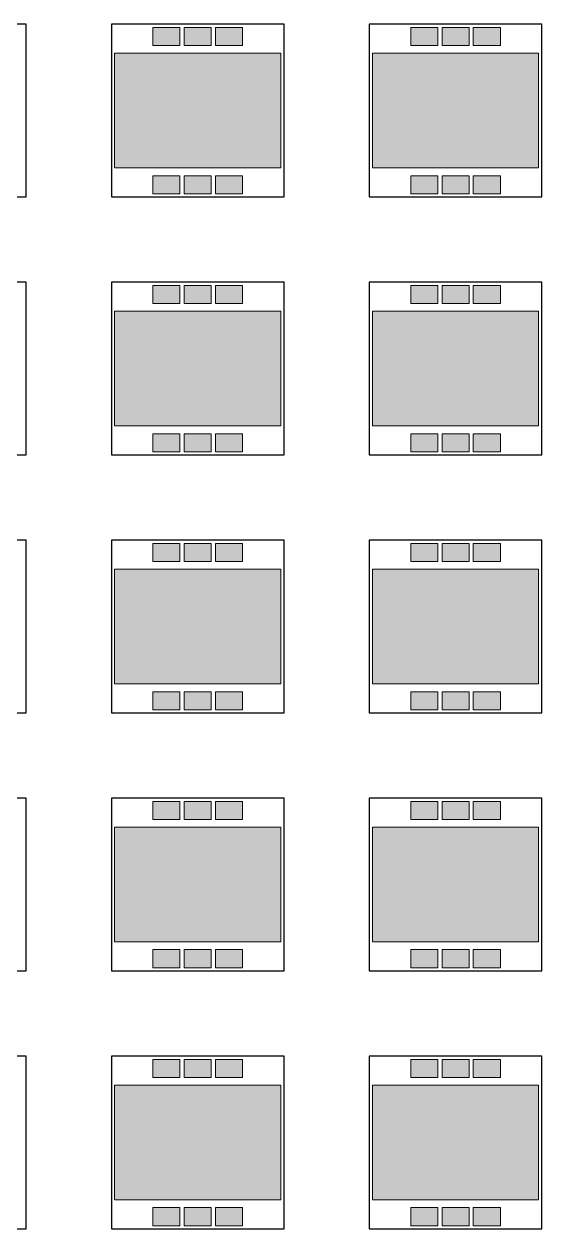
# Model space of a CAD drawing. Header units: inches. Extents: x -25 to 732, y -408 to 27.
# Drawn here: x 200 to 290.4, y -201.4 to 8.7 of the extents above; entities that cross this region are included whole.
import ezdxf

# ---------------------------------------------------------------- set-up
doc = ezdxf.new("R2010")
doc.units = ezdxf.units.IN
doc.header["$MEASUREMENT"] = 0
doc.layers.add('holder_squares', color=220, linetype='Continuous')
doc.layers.add('Layer 1', color=7, linetype='Continuous')

# ---------------------------------------------------------------- blocks, each defined once
blk = doc.blocks.new('block 29')
at = {"layer": 'Layer 1', "true_color": 0xffffff}
h = blk.add_hatch(color=7, dxfattribs=at)
h.dxf.hatch_style = 2
h.paths.add_polyline_path([(227.17, 5.01), (222.46, 5.01), (222.46, 8.16), (227.17, 8.16)])
h = blk.add_hatch(color=7, dxfattribs=at)
h.dxf.hatch_style = 2
h.paths.add_polyline_path([(232.64, 5.01), (227.92, 5.01), (227.92, 8.16), (232.64, 8.16)])
h = blk.add_hatch(color=7, dxfattribs=at)
h.dxf.hatch_style = 2
h.paths.add_polyline_path([(238.1, 5.01), (233.38, 5.01), (233.38, 8.16), (238.1, 8.16)])
at = {"layer": 'Layer 1', "lineweight": 0}
for points in [[(227.17, 5.01), (222.46, 5.01), (222.46, 8.16), (227.17, 8.16), (227.17, 5.01)], [(232.64, 5.01), (227.92, 5.01), (227.92, 8.16), (232.64, 8.16), (232.64, 5.01)], [(238.1, 5.01), (233.38, 5.01), (233.38, 8.16), (238.1, 8.16), (238.1, 5.01)]]:
    blk.add_lwpolyline(points, dxfattribs=at)
blk = doc.blocks.new('block 30')
at = {"layer": 'Layer 1', "true_color": 0xffffff}
h = blk.add_hatch(color=7, dxfattribs=at)
h.dxf.hatch_style = 2
h.paths.add_polyline_path([(227.17, -20.86), (222.46, -20.86), (222.46, -17.71), (227.17, -17.71)])
h = blk.add_hatch(color=7, dxfattribs=at)
h.dxf.hatch_style = 2
h.paths.add_polyline_path([(232.64, -20.86), (227.92, -20.86), (227.92, -17.71), (232.64, -17.71)])
h = blk.add_hatch(color=7, dxfattribs=at)
h.dxf.hatch_style = 2
h.paths.add_polyline_path([(238.1, -20.86), (233.38, -20.86), (233.38, -17.71), (238.1, -17.71)])
at = {"layer": 'Layer 1', "lineweight": 0}
for points in [[(227.17, -20.86), (222.46, -20.86), (222.46, -17.71), (227.17, -17.71), (227.17, -20.86)], [(232.64, -20.86), (227.92, -20.86), (227.92, -17.71), (232.64, -17.71), (232.64, -20.86)], [(238.1, -20.86), (233.38, -20.86), (233.38, -17.71), (238.1, -17.71), (238.1, -20.86)]]:
    blk.add_lwpolyline(points, dxfattribs=at)
blk = doc.blocks.new('block 28')
at = {"layer": 'Layer 1', "true_color": 0xffffff}
h = blk.add_hatch(color=7, dxfattribs=at)
h.dxf.hatch_style = 2
h.paths.add_polyline_path([(244.78, -16.34), (215.78, -16.34), (215.78, 3.66), (244.78, 3.66)])
at = {"layer": 'Layer 1', "lineweight": 0}
blk.add_lwpolyline([(244.78, -16.34), (215.78, -16.34), (215.78, 3.66), (244.78, 3.66), (244.78, -16.34)], dxfattribs=at)
at = {"layer": 'Layer 1'}
for name in ['block 29', 'block 30']:
    blk.add_blockref(name, (0, 0), dxfattribs=at)
blk = doc.blocks.new('block 27')
at = {"layer": 'Layer 1'}
blk.add_blockref('block 28', (0, 0), dxfattribs=at)
blk = doc.blocks.new('block 33')
at = {"layer": 'Layer 1', "true_color": 0xffffff}
h = blk.add_hatch(color=7, dxfattribs=at)
h.dxf.hatch_style = 2
h.paths.add_polyline_path([(272.17, 5.01), (267.46, 5.01), (267.46, 8.16), (272.17, 8.16)])
h = blk.add_hatch(color=7, dxfattribs=at)
h.dxf.hatch_style = 2
h.paths.add_polyline_path([(277.64, 5.01), (272.92, 5.01), (272.92, 8.16), (277.64, 8.16)])
h = blk.add_hatch(color=7, dxfattribs=at)
h.dxf.hatch_style = 2
h.paths.add_polyline_path([(283.1, 5.01), (278.38, 5.01), (278.38, 8.16), (283.1, 8.16)])
at = {"layer": 'Layer 1', "lineweight": 0}
for points in [[(272.17, 5.01), (267.46, 5.01), (267.46, 8.16), (272.17, 8.16), (272.17, 5.01)], [(277.64, 5.01), (272.92, 5.01), (272.92, 8.16), (277.64, 8.16), (277.64, 5.01)], [(283.1, 5.01), (278.38, 5.01), (278.38, 8.16), (283.1, 8.16), (283.1, 5.01)]]:
    blk.add_lwpolyline(points, dxfattribs=at)
blk = doc.blocks.new('block 34')
at = {"layer": 'Layer 1', "true_color": 0xffffff}
h = blk.add_hatch(color=7, dxfattribs=at)
h.dxf.hatch_style = 2
h.paths.add_polyline_path([(272.17, -20.86), (267.46, -20.86), (267.46, -17.71), (272.17, -17.71)])
h = blk.add_hatch(color=7, dxfattribs=at)
h.dxf.hatch_style = 2
h.paths.add_polyline_path([(277.64, -20.86), (272.92, -20.86), (272.92, -17.71), (277.64, -17.71)])
h = blk.add_hatch(color=7, dxfattribs=at)
h.dxf.hatch_style = 2
h.paths.add_polyline_path([(283.1, -20.86), (278.38, -20.86), (278.38, -17.71), (283.1, -17.71)])
at = {"layer": 'Layer 1', "lineweight": 0}
for points in [[(272.17, -20.86), (267.46, -20.86), (267.46, -17.71), (272.17, -17.71), (272.17, -20.86)], [(277.64, -20.86), (272.92, -20.86), (272.92, -17.71), (277.64, -17.71), (277.64, -20.86)], [(283.1, -20.86), (278.38, -20.86), (278.38, -17.71), (283.1, -17.71), (283.1, -20.86)]]:
    blk.add_lwpolyline(points, dxfattribs=at)
blk = doc.blocks.new('block 32')
at = {"layer": 'Layer 1', "true_color": 0xffffff}
h = blk.add_hatch(color=7, dxfattribs=at)
h.dxf.hatch_style = 2
h.paths.add_polyline_path([(289.78, -16.34), (260.78, -16.34), (260.78, 3.66), (289.78, 3.66)])
at = {"layer": 'Layer 1', "lineweight": 0}
blk.add_lwpolyline([(289.78, -16.34), (260.78, -16.34), (260.78, 3.66), (289.78, 3.66), (289.78, -16.34)], dxfattribs=at)
at = {"layer": 'Layer 1'}
for name in ['block 33', 'block 34']:
    blk.add_blockref(name, (0, 0), dxfattribs=at)
blk = doc.blocks.new('block 31')
at = {"layer": 'Layer 1'}
blk.add_blockref('block 32', (0, 0), dxfattribs=at)
blk = doc.blocks.new('block 6')
at = {"layer": 'Layer 1'}
for name in ['block 27', 'block 31']:
    blk.add_blockref(name, (0, 0), dxfattribs=at)
blk = doc.blocks.new('block 70')
at = {"layer": 'Layer 1', "true_color": 0xffffff}
h = blk.add_hatch(color=7, dxfattribs=at)
h.dxf.hatch_style = 2
h.paths.add_polyline_path([(227.17, -39.99), (222.46, -39.99), (222.46, -36.84), (227.17, -36.84)])
h = blk.add_hatch(color=7, dxfattribs=at)
h.dxf.hatch_style = 2
h.paths.add_polyline_path([(232.64, -39.99), (227.92, -39.99), (227.92, -36.84), (232.64, -36.84)])
h = blk.add_hatch(color=7, dxfattribs=at)
h.dxf.hatch_style = 2
h.paths.add_polyline_path([(238.1, -39.99), (233.38, -39.99), (233.38, -36.84), (238.1, -36.84)])
at = {"layer": 'Layer 1', "lineweight": 0}
for points in [[(227.17, -39.99), (222.46, -39.99), (222.46, -36.84), (227.17, -36.84), (227.17, -39.99)], [(232.64, -39.99), (227.92, -39.99), (227.92, -36.84), (232.64, -36.84), (232.64, -39.99)], [(238.1, -39.99), (233.38, -39.99), (233.38, -36.84), (238.1, -36.84), (238.1, -39.99)]]:
    blk.add_lwpolyline(points, dxfattribs=at)
blk = doc.blocks.new('block 71')
at = {"layer": 'Layer 1', "true_color": 0xffffff}
h = blk.add_hatch(color=7, dxfattribs=at)
h.dxf.hatch_style = 2
h.paths.add_polyline_path([(227.17, -65.86), (222.46, -65.86), (222.46, -62.71), (227.17, -62.71)])
h = blk.add_hatch(color=7, dxfattribs=at)
h.dxf.hatch_style = 2
h.paths.add_polyline_path([(232.64, -65.86), (227.92, -65.86), (227.92, -62.71), (232.64, -62.71)])
h = blk.add_hatch(color=7, dxfattribs=at)
h.dxf.hatch_style = 2
h.paths.add_polyline_path([(238.1, -65.86), (233.38, -65.86), (233.38, -62.71), (238.1, -62.71)])
at = {"layer": 'Layer 1', "lineweight": 0}
for points in [[(227.17, -65.86), (222.46, -65.86), (222.46, -62.71), (227.17, -62.71), (227.17, -65.86)], [(232.64, -65.86), (227.92, -65.86), (227.92, -62.71), (232.64, -62.71), (232.64, -65.86)], [(238.1, -65.86), (233.38, -65.86), (233.38, -62.71), (238.1, -62.71), (238.1, -65.86)]]:
    blk.add_lwpolyline(points, dxfattribs=at)
blk = doc.blocks.new('block 69')
at = {"layer": 'Layer 1', "true_color": 0xffffff}
h = blk.add_hatch(color=7, dxfattribs=at)
h.dxf.hatch_style = 2
h.paths.add_polyline_path([(244.78, -61.34), (215.78, -61.34), (215.78, -41.34), (244.78, -41.34)])
at = {"layer": 'Layer 1', "lineweight": 0}
blk.add_lwpolyline([(244.78, -61.34), (215.78, -61.34), (215.78, -41.34), (244.78, -41.34), (244.78, -61.34)], dxfattribs=at)
at = {"layer": 'Layer 1'}
for name in ['block 70', 'block 71']:
    blk.add_blockref(name, (0, 0), dxfattribs=at)
blk = doc.blocks.new('block 68')
at = {"layer": 'Layer 1'}
blk.add_blockref('block 69', (0, 0), dxfattribs=at)
blk = doc.blocks.new('block 74')
at = {"layer": 'Layer 1', "true_color": 0xffffff}
h = blk.add_hatch(color=7, dxfattribs=at)
h.dxf.hatch_style = 2
h.paths.add_polyline_path([(272.17, -39.99), (267.46, -39.99), (267.46, -36.84), (272.17, -36.84)])
h = blk.add_hatch(color=7, dxfattribs=at)
h.dxf.hatch_style = 2
h.paths.add_polyline_path([(277.64, -39.99), (272.92, -39.99), (272.92, -36.84), (277.64, -36.84)])
h = blk.add_hatch(color=7, dxfattribs=at)
h.dxf.hatch_style = 2
h.paths.add_polyline_path([(283.1, -39.99), (278.38, -39.99), (278.38, -36.84), (283.1, -36.84)])
at = {"layer": 'Layer 1', "lineweight": 0}
for points in [[(272.17, -39.99), (267.46, -39.99), (267.46, -36.84), (272.17, -36.84), (272.17, -39.99)], [(277.64, -39.99), (272.92, -39.99), (272.92, -36.84), (277.64, -36.84), (277.64, -39.99)], [(283.1, -39.99), (278.38, -39.99), (278.38, -36.84), (283.1, -36.84), (283.1, -39.99)]]:
    blk.add_lwpolyline(points, dxfattribs=at)
blk = doc.blocks.new('block 75')
at = {"layer": 'Layer 1', "true_color": 0xffffff}
h = blk.add_hatch(color=7, dxfattribs=at)
h.dxf.hatch_style = 2
h.paths.add_polyline_path([(272.17, -65.86), (267.46, -65.86), (267.46, -62.71), (272.17, -62.71)])
h = blk.add_hatch(color=7, dxfattribs=at)
h.dxf.hatch_style = 2
h.paths.add_polyline_path([(277.64, -65.86), (272.92, -65.86), (272.92, -62.71), (277.64, -62.71)])
h = blk.add_hatch(color=7, dxfattribs=at)
h.dxf.hatch_style = 2
h.paths.add_polyline_path([(283.1, -65.86), (278.38, -65.86), (278.38, -62.71), (283.1, -62.71)])
at = {"layer": 'Layer 1', "lineweight": 0}
for points in [[(272.17, -65.86), (267.46, -65.86), (267.46, -62.71), (272.17, -62.71), (272.17, -65.86)], [(277.64, -65.86), (272.92, -65.86), (272.92, -62.71), (277.64, -62.71), (277.64, -65.86)], [(283.1, -65.86), (278.38, -65.86), (278.38, -62.71), (283.1, -62.71), (283.1, -65.86)]]:
    blk.add_lwpolyline(points, dxfattribs=at)
blk = doc.blocks.new('block 73')
at = {"layer": 'Layer 1', "true_color": 0xffffff}
h = blk.add_hatch(color=7, dxfattribs=at)
h.dxf.hatch_style = 2
h.paths.add_polyline_path([(289.78, -61.34), (260.78, -61.34), (260.78, -41.34), (289.78, -41.34)])
at = {"layer": 'Layer 1', "lineweight": 0}
blk.add_lwpolyline([(289.78, -61.34), (260.78, -61.34), (260.78, -41.34), (289.78, -41.34), (289.78, -61.34)], dxfattribs=at)
at = {"layer": 'Layer 1'}
for name in ['block 74', 'block 75']:
    blk.add_blockref(name, (0, 0), dxfattribs=at)
blk = doc.blocks.new('block 72')
at = {"layer": 'Layer 1'}
blk.add_blockref('block 73', (0, 0), dxfattribs=at)
blk = doc.blocks.new('block 47')
at = {"layer": 'Layer 1'}
for name in ['block 68', 'block 72']:
    blk.add_blockref(name, (0, 0), dxfattribs=at)
blk = doc.blocks.new('block 111')
at = {"layer": 'Layer 1', "true_color": 0xffffff}
h = blk.add_hatch(color=7, dxfattribs=at)
h.dxf.hatch_style = 2
h.paths.add_polyline_path([(227.17, -84.99), (222.46, -84.99), (222.46, -81.84), (227.17, -81.84)])
h = blk.add_hatch(color=7, dxfattribs=at)
h.dxf.hatch_style = 2
h.paths.add_polyline_path([(232.64, -84.99), (227.92, -84.99), (227.92, -81.84), (232.64, -81.84)])
h = blk.add_hatch(color=7, dxfattribs=at)
h.dxf.hatch_style = 2
h.paths.add_polyline_path([(238.1, -84.99), (233.38, -84.99), (233.38, -81.84), (238.1, -81.84)])
at = {"layer": 'Layer 1', "lineweight": 0}
for points in [[(227.17, -84.99), (222.46, -84.99), (222.46, -81.84), (227.17, -81.84), (227.17, -84.99)], [(232.64, -84.99), (227.92, -84.99), (227.92, -81.84), (232.64, -81.84), (232.64, -84.99)], [(238.1, -84.99), (233.38, -84.99), (233.38, -81.84), (238.1, -81.84), (238.1, -84.99)]]:
    blk.add_lwpolyline(points, dxfattribs=at)
blk = doc.blocks.new('block 112')
at = {"layer": 'Layer 1', "true_color": 0xffffff}
h = blk.add_hatch(color=7, dxfattribs=at)
h.dxf.hatch_style = 2
h.paths.add_polyline_path([(227.17, -110.86), (222.46, -110.86), (222.46, -107.71), (227.17, -107.71)])
h = blk.add_hatch(color=7, dxfattribs=at)
h.dxf.hatch_style = 2
h.paths.add_polyline_path([(232.64, -110.86), (227.92, -110.86), (227.92, -107.71), (232.64, -107.71)])
h = blk.add_hatch(color=7, dxfattribs=at)
h.dxf.hatch_style = 2
h.paths.add_polyline_path([(238.1, -110.86), (233.38, -110.86), (233.38, -107.71), (238.1, -107.71)])
at = {"layer": 'Layer 1', "lineweight": 0}
for points in [[(227.17, -110.86), (222.46, -110.86), (222.46, -107.71), (227.17, -107.71), (227.17, -110.86)], [(232.64, -110.86), (227.92, -110.86), (227.92, -107.71), (232.64, -107.71), (232.64, -110.86)], [(238.1, -110.86), (233.38, -110.86), (233.38, -107.71), (238.1, -107.71), (238.1, -110.86)]]:
    blk.add_lwpolyline(points, dxfattribs=at)
blk = doc.blocks.new('block 110')
at = {"layer": 'Layer 1', "true_color": 0xffffff}
h = blk.add_hatch(color=7, dxfattribs=at)
h.dxf.hatch_style = 2
h.paths.add_polyline_path([(244.78, -106.34), (215.78, -106.34), (215.78, -86.34), (244.78, -86.34)])
at = {"layer": 'Layer 1', "lineweight": 0}
blk.add_lwpolyline([(244.78, -106.34), (215.78, -106.34), (215.78, -86.34), (244.78, -86.34), (244.78, -106.34)], dxfattribs=at)
at = {"layer": 'Layer 1'}
for name in ['block 111', 'block 112']:
    blk.add_blockref(name, (0, 0), dxfattribs=at)
blk = doc.blocks.new('block 109')
at = {"layer": 'Layer 1'}
blk.add_blockref('block 110', (0, 0), dxfattribs=at)
blk = doc.blocks.new('block 115')
at = {"layer": 'Layer 1', "true_color": 0xffffff}
h = blk.add_hatch(color=7, dxfattribs=at)
h.dxf.hatch_style = 2
h.paths.add_polyline_path([(272.17, -84.99), (267.46, -84.99), (267.46, -81.84), (272.17, -81.84)])
h = blk.add_hatch(color=7, dxfattribs=at)
h.dxf.hatch_style = 2
h.paths.add_polyline_path([(277.64, -84.99), (272.92, -84.99), (272.92, -81.84), (277.64, -81.84)])
h = blk.add_hatch(color=7, dxfattribs=at)
h.dxf.hatch_style = 2
h.paths.add_polyline_path([(283.1, -84.99), (278.38, -84.99), (278.38, -81.84), (283.1, -81.84)])
at = {"layer": 'Layer 1', "lineweight": 0}
for points in [[(272.17, -84.99), (267.46, -84.99), (267.46, -81.84), (272.17, -81.84), (272.17, -84.99)], [(277.64, -84.99), (272.92, -84.99), (272.92, -81.84), (277.64, -81.84), (277.64, -84.99)], [(283.1, -84.99), (278.38, -84.99), (278.38, -81.84), (283.1, -81.84), (283.1, -84.99)]]:
    blk.add_lwpolyline(points, dxfattribs=at)
blk = doc.blocks.new('block 116')
at = {"layer": 'Layer 1', "true_color": 0xffffff}
h = blk.add_hatch(color=7, dxfattribs=at)
h.dxf.hatch_style = 2
h.paths.add_polyline_path([(272.17, -110.86), (267.46, -110.86), (267.46, -107.71), (272.17, -107.71)])
h = blk.add_hatch(color=7, dxfattribs=at)
h.dxf.hatch_style = 2
h.paths.add_polyline_path([(277.64, -110.86), (272.92, -110.86), (272.92, -107.71), (277.64, -107.71)])
h = blk.add_hatch(color=7, dxfattribs=at)
h.dxf.hatch_style = 2
h.paths.add_polyline_path([(283.1, -110.86), (278.38, -110.86), (278.38, -107.71), (283.1, -107.71)])
at = {"layer": 'Layer 1', "lineweight": 0}
for points in [[(272.17, -110.86), (267.46, -110.86), (267.46, -107.71), (272.17, -107.71), (272.17, -110.86)], [(277.64, -110.86), (272.92, -110.86), (272.92, -107.71), (277.64, -107.71), (277.64, -110.86)], [(283.1, -110.86), (278.38, -110.86), (278.38, -107.71), (283.1, -107.71), (283.1, -110.86)]]:
    blk.add_lwpolyline(points, dxfattribs=at)
blk = doc.blocks.new('block 114')
at = {"layer": 'Layer 1', "true_color": 0xffffff}
h = blk.add_hatch(color=7, dxfattribs=at)
h.dxf.hatch_style = 2
h.paths.add_polyline_path([(289.78, -106.34), (260.78, -106.34), (260.78, -86.34), (289.78, -86.34)])
at = {"layer": 'Layer 1', "lineweight": 0}
blk.add_lwpolyline([(289.78, -106.34), (260.78, -106.34), (260.78, -86.34), (289.78, -86.34), (289.78, -106.34)], dxfattribs=at)
at = {"layer": 'Layer 1'}
for name in ['block 115', 'block 116']:
    blk.add_blockref(name, (0, 0), dxfattribs=at)
blk = doc.blocks.new('block 113')
at = {"layer": 'Layer 1'}
blk.add_blockref('block 114', (0, 0), dxfattribs=at)
blk = doc.blocks.new('block 88')
at = {"layer": 'Layer 1'}
for name in ['block 109', 'block 113']:
    blk.add_blockref(name, (0, 0), dxfattribs=at)
blk = doc.blocks.new('block 152')
at = {"layer": 'Layer 1', "true_color": 0xffffff}
h = blk.add_hatch(color=7, dxfattribs=at)
h.dxf.hatch_style = 2
h.paths.add_polyline_path([(227.17, -129.99), (222.46, -129.99), (222.46, -126.84), (227.17, -126.84)])
h = blk.add_hatch(color=7, dxfattribs=at)
h.dxf.hatch_style = 2
h.paths.add_polyline_path([(232.64, -129.99), (227.92, -129.99), (227.92, -126.84), (232.64, -126.84)])
h = blk.add_hatch(color=7, dxfattribs=at)
h.dxf.hatch_style = 2
h.paths.add_polyline_path([(238.1, -129.99), (233.38, -129.99), (233.38, -126.84), (238.1, -126.84)])
at = {"layer": 'Layer 1', "lineweight": 0}
for points in [[(227.17, -129.99), (222.46, -129.99), (222.46, -126.84), (227.17, -126.84), (227.17, -129.99)], [(232.64, -129.99), (227.92, -129.99), (227.92, -126.84), (232.64, -126.84), (232.64, -129.99)], [(238.1, -129.99), (233.38, -129.99), (233.38, -126.84), (238.1, -126.84), (238.1, -129.99)]]:
    blk.add_lwpolyline(points, dxfattribs=at)
blk = doc.blocks.new('block 153')
at = {"layer": 'Layer 1', "true_color": 0xffffff}
h = blk.add_hatch(color=7, dxfattribs=at)
h.dxf.hatch_style = 2
h.paths.add_polyline_path([(227.17, -155.86), (222.46, -155.86), (222.46, -152.71), (227.17, -152.71)])
h = blk.add_hatch(color=7, dxfattribs=at)
h.dxf.hatch_style = 2
h.paths.add_polyline_path([(232.64, -155.86), (227.92, -155.86), (227.92, -152.71), (232.64, -152.71)])
h = blk.add_hatch(color=7, dxfattribs=at)
h.dxf.hatch_style = 2
h.paths.add_polyline_path([(238.1, -155.86), (233.38, -155.86), (233.38, -152.71), (238.1, -152.71)])
at = {"layer": 'Layer 1', "lineweight": 0}
for points in [[(227.17, -155.86), (222.46, -155.86), (222.46, -152.71), (227.17, -152.71), (227.17, -155.86)], [(232.64, -155.86), (227.92, -155.86), (227.92, -152.71), (232.64, -152.71), (232.64, -155.86)], [(238.1, -155.86), (233.38, -155.86), (233.38, -152.71), (238.1, -152.71), (238.1, -155.86)]]:
    blk.add_lwpolyline(points, dxfattribs=at)
blk = doc.blocks.new('block 151')
at = {"layer": 'Layer 1', "true_color": 0xffffff}
h = blk.add_hatch(color=7, dxfattribs=at)
h.dxf.hatch_style = 2
h.paths.add_polyline_path([(244.78, -151.34), (215.78, -151.34), (215.78, -131.34), (244.78, -131.34)])
at = {"layer": 'Layer 1', "lineweight": 0}
blk.add_lwpolyline([(244.78, -151.34), (215.78, -151.34), (215.78, -131.34), (244.78, -131.34), (244.78, -151.34)], dxfattribs=at)
at = {"layer": 'Layer 1'}
for name in ['block 152', 'block 153']:
    blk.add_blockref(name, (0, 0), dxfattribs=at)
blk = doc.blocks.new('block 150')
at = {"layer": 'Layer 1'}
blk.add_blockref('block 151', (0, 0), dxfattribs=at)
blk = doc.blocks.new('block 156')
at = {"layer": 'Layer 1', "true_color": 0xffffff}
h = blk.add_hatch(color=7, dxfattribs=at)
h.dxf.hatch_style = 2
h.paths.add_polyline_path([(272.17, -129.99), (267.46, -129.99), (267.46, -126.84), (272.17, -126.84)])
h = blk.add_hatch(color=7, dxfattribs=at)
h.dxf.hatch_style = 2
h.paths.add_polyline_path([(277.64, -129.99), (272.92, -129.99), (272.92, -126.84), (277.64, -126.84)])
h = blk.add_hatch(color=7, dxfattribs=at)
h.dxf.hatch_style = 2
h.paths.add_polyline_path([(283.1, -129.99), (278.38, -129.99), (278.38, -126.84), (283.1, -126.84)])
at = {"layer": 'Layer 1', "lineweight": 0}
for points in [[(272.17, -129.99), (267.46, -129.99), (267.46, -126.84), (272.17, -126.84), (272.17, -129.99)], [(277.64, -129.99), (272.92, -129.99), (272.92, -126.84), (277.64, -126.84), (277.64, -129.99)], [(283.1, -129.99), (278.38, -129.99), (278.38, -126.84), (283.1, -126.84), (283.1, -129.99)]]:
    blk.add_lwpolyline(points, dxfattribs=at)
blk = doc.blocks.new('block 157')
at = {"layer": 'Layer 1', "true_color": 0xffffff}
h = blk.add_hatch(color=7, dxfattribs=at)
h.dxf.hatch_style = 2
h.paths.add_polyline_path([(272.17, -155.86), (267.46, -155.86), (267.46, -152.71), (272.17, -152.71)])
h = blk.add_hatch(color=7, dxfattribs=at)
h.dxf.hatch_style = 2
h.paths.add_polyline_path([(277.64, -155.86), (272.92, -155.86), (272.92, -152.71), (277.64, -152.71)])
h = blk.add_hatch(color=7, dxfattribs=at)
h.dxf.hatch_style = 2
h.paths.add_polyline_path([(283.1, -155.86), (278.38, -155.86), (278.38, -152.71), (283.1, -152.71)])
at = {"layer": 'Layer 1', "lineweight": 0}
for points in [[(272.17, -155.86), (267.46, -155.86), (267.46, -152.71), (272.17, -152.71), (272.17, -155.86)], [(277.64, -155.86), (272.92, -155.86), (272.92, -152.71), (277.64, -152.71), (277.64, -155.86)], [(283.1, -155.86), (278.38, -155.86), (278.38, -152.71), (283.1, -152.71), (283.1, -155.86)]]:
    blk.add_lwpolyline(points, dxfattribs=at)
blk = doc.blocks.new('block 155')
at = {"layer": 'Layer 1', "true_color": 0xffffff}
h = blk.add_hatch(color=7, dxfattribs=at)
h.dxf.hatch_style = 2
h.paths.add_polyline_path([(289.78, -151.34), (260.78, -151.34), (260.78, -131.34), (289.78, -131.34)])
at = {"layer": 'Layer 1', "lineweight": 0}
blk.add_lwpolyline([(289.78, -151.34), (260.78, -151.34), (260.78, -131.34), (289.78, -131.34), (289.78, -151.34)], dxfattribs=at)
at = {"layer": 'Layer 1'}
for name in ['block 156', 'block 157']:
    blk.add_blockref(name, (0, 0), dxfattribs=at)
blk = doc.blocks.new('block 154')
at = {"layer": 'Layer 1'}
blk.add_blockref('block 155', (0, 0), dxfattribs=at)
blk = doc.blocks.new('block 129')
at = {"layer": 'Layer 1'}
for name in ['block 150', 'block 154']:
    blk.add_blockref(name, (0, 0), dxfattribs=at)
blk = doc.blocks.new('block 193')
at = {"layer": 'Layer 1', "true_color": 0xffffff}
h = blk.add_hatch(color=7, dxfattribs=at)
h.dxf.hatch_style = 2
h.paths.add_polyline_path([(227.17, -174.99), (222.46, -174.99), (222.46, -171.84), (227.17, -171.84)])
h = blk.add_hatch(color=7, dxfattribs=at)
h.dxf.hatch_style = 2
h.paths.add_polyline_path([(232.64, -174.99), (227.92, -174.99), (227.92, -171.84), (232.64, -171.84)])
h = blk.add_hatch(color=7, dxfattribs=at)
h.dxf.hatch_style = 2
h.paths.add_polyline_path([(238.1, -174.99), (233.38, -174.99), (233.38, -171.84), (238.1, -171.84)])
at = {"layer": 'Layer 1', "lineweight": 0}
for points in [[(227.17, -174.99), (222.46, -174.99), (222.46, -171.84), (227.17, -171.84), (227.17, -174.99)], [(232.64, -174.99), (227.92, -174.99), (227.92, -171.84), (232.64, -171.84), (232.64, -174.99)], [(238.1, -174.99), (233.38, -174.99), (233.38, -171.84), (238.1, -171.84), (238.1, -174.99)]]:
    blk.add_lwpolyline(points, dxfattribs=at)
blk = doc.blocks.new('block 194')
at = {"layer": 'Layer 1', "true_color": 0xffffff}
h = blk.add_hatch(color=7, dxfattribs=at)
h.dxf.hatch_style = 2
h.paths.add_polyline_path([(227.17, -200.86), (222.46, -200.86), (222.46, -197.71), (227.17, -197.71)])
h = blk.add_hatch(color=7, dxfattribs=at)
h.dxf.hatch_style = 2
h.paths.add_polyline_path([(232.64, -200.86), (227.92, -200.86), (227.92, -197.71), (232.64, -197.71)])
h = blk.add_hatch(color=7, dxfattribs=at)
h.dxf.hatch_style = 2
h.paths.add_polyline_path([(238.1, -200.86), (233.38, -200.86), (233.38, -197.71), (238.1, -197.71)])
at = {"layer": 'Layer 1', "lineweight": 0}
for points in [[(227.17, -200.86), (222.46, -200.86), (222.46, -197.71), (227.17, -197.71), (227.17, -200.86)], [(232.64, -200.86), (227.92, -200.86), (227.92, -197.71), (232.64, -197.71), (232.64, -200.86)], [(238.1, -200.86), (233.38, -200.86), (233.38, -197.71), (238.1, -197.71), (238.1, -200.86)]]:
    blk.add_lwpolyline(points, dxfattribs=at)
blk = doc.blocks.new('block 192')
at = {"layer": 'Layer 1', "true_color": 0xffffff}
h = blk.add_hatch(color=7, dxfattribs=at)
h.dxf.hatch_style = 2
h.paths.add_polyline_path([(244.78, -196.34), (215.78, -196.34), (215.78, -176.34), (244.78, -176.34)])
at = {"layer": 'Layer 1', "lineweight": 0}
blk.add_lwpolyline([(244.78, -196.34), (215.78, -196.34), (215.78, -176.34), (244.78, -176.34), (244.78, -196.34)], dxfattribs=at)
at = {"layer": 'Layer 1'}
for name in ['block 193', 'block 194']:
    blk.add_blockref(name, (0, 0), dxfattribs=at)
blk = doc.blocks.new('block 191')
at = {"layer": 'Layer 1'}
blk.add_blockref('block 192', (0, 0), dxfattribs=at)
blk = doc.blocks.new('block 197')
at = {"layer": 'Layer 1', "true_color": 0xffffff}
h = blk.add_hatch(color=7, dxfattribs=at)
h.dxf.hatch_style = 2
h.paths.add_polyline_path([(272.17, -174.99), (267.46, -174.99), (267.46, -171.84), (272.17, -171.84)])
h = blk.add_hatch(color=7, dxfattribs=at)
h.dxf.hatch_style = 2
h.paths.add_polyline_path([(277.64, -174.99), (272.92, -174.99), (272.92, -171.84), (277.64, -171.84)])
h = blk.add_hatch(color=7, dxfattribs=at)
h.dxf.hatch_style = 2
h.paths.add_polyline_path([(283.1, -174.99), (278.38, -174.99), (278.38, -171.84), (283.1, -171.84)])
at = {"layer": 'Layer 1', "lineweight": 0}
for points in [[(272.17, -174.99), (267.46, -174.99), (267.46, -171.84), (272.17, -171.84), (272.17, -174.99)], [(277.64, -174.99), (272.92, -174.99), (272.92, -171.84), (277.64, -171.84), (277.64, -174.99)], [(283.1, -174.99), (278.38, -174.99), (278.38, -171.84), (283.1, -171.84), (283.1, -174.99)]]:
    blk.add_lwpolyline(points, dxfattribs=at)
blk = doc.blocks.new('block 198')
at = {"layer": 'Layer 1', "true_color": 0xffffff}
h = blk.add_hatch(color=7, dxfattribs=at)
h.dxf.hatch_style = 2
h.paths.add_polyline_path([(272.17, -200.86), (267.46, -200.86), (267.46, -197.71), (272.17, -197.71)])
h = blk.add_hatch(color=7, dxfattribs=at)
h.dxf.hatch_style = 2
h.paths.add_polyline_path([(277.64, -200.86), (272.92, -200.86), (272.92, -197.71), (277.64, -197.71)])
h = blk.add_hatch(color=7, dxfattribs=at)
h.dxf.hatch_style = 2
h.paths.add_polyline_path([(283.1, -200.86), (278.38, -200.86), (278.38, -197.71), (283.1, -197.71)])
at = {"layer": 'Layer 1', "lineweight": 0}
for points in [[(272.17, -200.86), (267.46, -200.86), (267.46, -197.71), (272.17, -197.71), (272.17, -200.86)], [(277.64, -200.86), (272.92, -200.86), (272.92, -197.71), (277.64, -197.71), (277.64, -200.86)], [(283.1, -200.86), (278.38, -200.86), (278.38, -197.71), (283.1, -197.71), (283.1, -200.86)]]:
    blk.add_lwpolyline(points, dxfattribs=at)
blk = doc.blocks.new('block 196')
at = {"layer": 'Layer 1', "true_color": 0xffffff}
h = blk.add_hatch(color=7, dxfattribs=at)
h.dxf.hatch_style = 2
h.paths.add_polyline_path([(289.78, -196.34), (260.78, -196.34), (260.78, -176.34), (289.78, -176.34)])
at = {"layer": 'Layer 1', "lineweight": 0}
blk.add_lwpolyline([(289.78, -196.34), (260.78, -196.34), (260.78, -176.34), (289.78, -176.34), (289.78, -196.34)], dxfattribs=at)
at = {"layer": 'Layer 1'}
for name in ['block 197', 'block 198']:
    blk.add_blockref(name, (0, 0), dxfattribs=at)
blk = doc.blocks.new('block 195')
at = {"layer": 'Layer 1'}
blk.add_blockref('block 196', (0, 0), dxfattribs=at)
blk = doc.blocks.new('block 170')
at = {"layer": 'Layer 1'}
for name in ['block 191', 'block 195']:
    blk.add_blockref(name, (0, 0), dxfattribs=at)
blk = doc.blocks.new('block 5')
at = {"layer": 'Layer 1'}
for name in ['block 6', 'block 47', 'block 88', 'block 129', 'block 170']:
    blk.add_blockref(name, (0, 0), dxfattribs=at)
blk = doc.blocks.new('*U379')
at = {"layer": 'holder_squares'}
blk.add_lwpolyline([(-15.07, -15.07), (15.07, -15.07), (15.07, 15.07), (-15.07, 15.07), (-15.07, -15.07)], dxfattribs=at)
blk = doc.blocks.new('*U380')
at = {"layer": 'holder_squares', "color": 0, "linetype": 'ByBlock', "lineweight": -2, "transparency": 16777216}
for p in [(180, 360), (225, 360), (270, 360), (180, 315), (225, 315), (270, 315), (180, 270), (225, 270), (270, 270), (180, 225), (225, 225), (270, 225), (180, 180), (225, 180), (270, 180)]:
    blk.add_blockref('*U379', p, dxfattribs=at)

msp = doc.modelspace()

# ---------------------------------------------------------------- block references
at = {"layer": 'holder_squares'}
msp.add_blockref('*U380', (5.28, -366.34), dxfattribs=at)
at = {"layer": 'Layer 1', "color": 5}
msp.add_blockref('block 5', (0, 0), dxfattribs=at)

doc.saveas('drawing.dxf')
